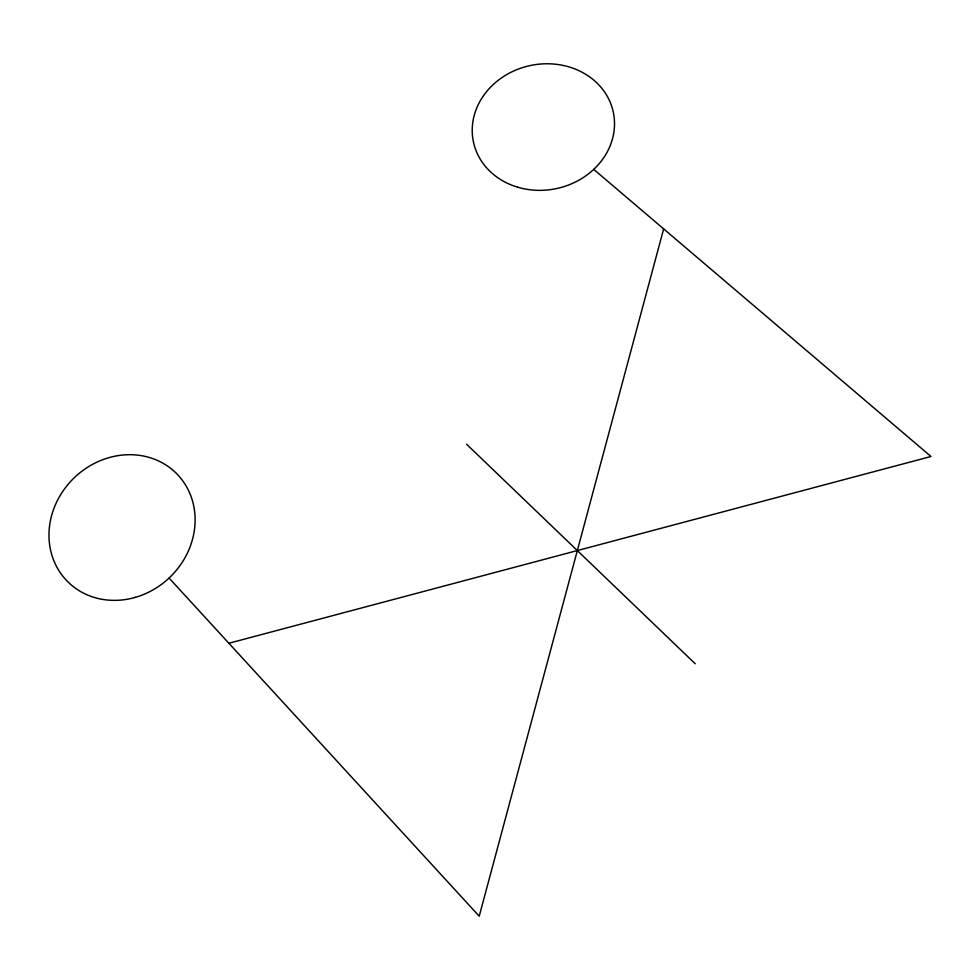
<?xml version="1.0" encoding="UTF-8"?>
<svg xmlns="http://www.w3.org/2000/svg" width="980" height="980" viewBox="0 0 980 980"><rect width="100%" height="100%" fill="white"/><g stroke="black" fill="none" stroke-linecap="round" stroke-linejoin="round"><path stroke-width="1.47" d="M663.656 228.891L479.22 916.202L169.075 578.053M228.879 643.26L931 456.496L593.733 169.369M466.652 444.295L695.212 663.754M517.575 187.168A71.491 62.892 -12 0 0 613.688 114.207A71.491 62.892 -12 0 0 498.845 79.833A71.491 62.892 -12 0 0 517.575 187.168M135.363 597.359A76.71 69.017 -44.1 0 0 177.613 474.663A76.71 69.017 -44.1 0 0 53.153 510.58A76.71 69.017 -44.1 0 0 135.363 597.359"/></g></svg>
